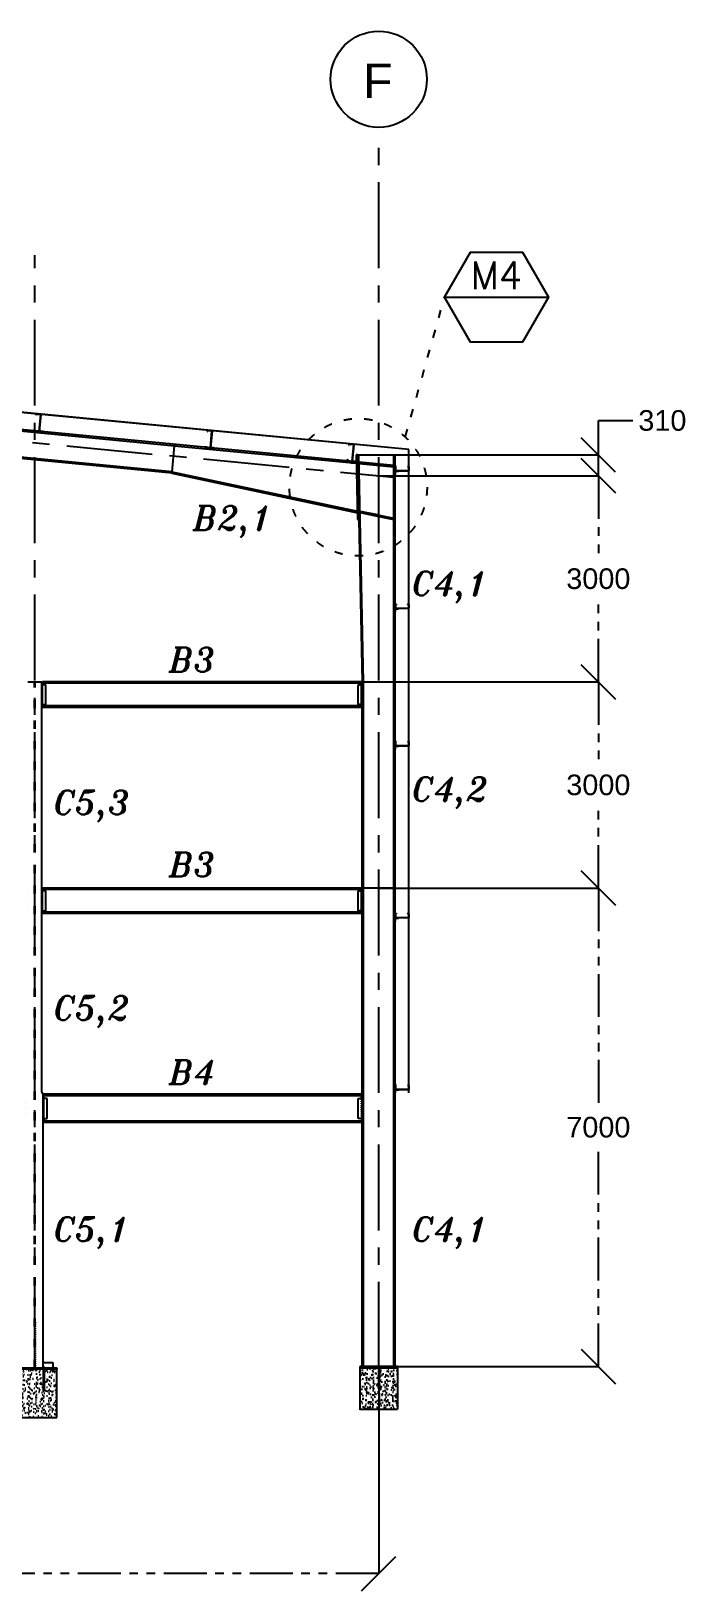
# Model space of a CAD drawing. Header units: inches. Extents: x -15 to 1885144, y -42615 to 866270.
# Drawn here: x 1719982 to 1729500, y 242075 to 264766 of the extents above; entities that cross this region are included whole.
import ezdxf
from ezdxf.enums import TextEntityAlignment as Align

# ---------------------------------------------------------------- set-up
doc = ezdxf.new("R2010")
doc.units = ezdxf.units.IN
doc.header["$LTSCALE"] = 100
doc.header["$MEASUREMENT"] = 0
for name, pattern in [('CENTER', [2, 1.25, -0.25, 0.25, -0.25]), ('dash line', [30, 12, -18]), ('PHANTOM2', [1.25, 0.625, -0.125, 0.125, -0.125, 0.125, -0.125])]:
    doc.linetypes.add(name, pattern=pattern)
for name, color, linetype in [('axis', 8, 'PHANTOM2'), ('bolt', 1, 'Continuous'), ('corrugated sheet', 6, 'Continuous'), ('dimensions', 10, 'PHANTOM2'), ('layout', 7, 'Continuous'), ('pedestal', 9, 'Continuous'), ('purlins', 4, 'Continuous'), ('sections', 3, 'Continuous'), ('text', 3, 'Continuous')]:
    doc.layers.add(name, color=color, linetype=linetype)
doc.styles.add('romans', font='romans.shx', dxfattribs={"width": 0.75})
doc.styles.get("Standard").update_dxf_attribs({"font": 'arial.ttf'})
doc.styles.add('TEXT-3', font='ITALICT.shx', dxfattribs={"height": 350})
doc.dimstyles.new('Dim_1', dxfattribs={"dimtxt": 300, "dimasz": 500, "dimexe": 0.0625, "dimexo": 0.0625, "dimgap": 100, "dimtad": 0, "dimtih": 1, "dimtoh": 1, "dimdec": 0, "dimzin": 0, "dimdsep": 46, "dimtxsty": 'Standard', "dimblk": 'OBLIQUE', "dimcen": 0.09, "dimclrd": 256, "dimclre": 256, "dimclrt": 256, "dimadec": 0, "dimazin": 0, "dimtm": 1e-09, "dimtfac": 1, "dimtdec": 0, "dimtofl": 0, "dimtmove": 0, "dimatfit": 3, "dimfxl": 1, "dimtfillclr": 256, "dimtolj": 1, "dimtzin": 0, "dimlwe": -1, "dimarcsym": 0})

# ---------------------------------------------------------------- blocks, each defined once
blk = doc.blocks.new('_Oblique')
at = {"color": 0, "linetype": 'ByBlock', "lineweight": -2}
blk.add_line((-0.5, -0.5), (0.5, 0.5), dxfattribs=at)
blk = doc.blocks.new('*D793')
at = {"layer": 'Defpoints', "color": 0, "ltscale": 10, "transparency": 16777216}
for p in [(1725034, 252299), (1728228, 252299), (1725034, 245339)]:
    blk.add_point(p, dxfattribs=at)
at = {"layer": 'dimensions', "linetype": 'dash line', "ltscale": 10, "transparency": 16777216}
for p, q in [((1725034, 252299), (1728229, 252299)), ((1725034, 245339), (1728229, 245339))]:
    blk.add_line(p, q, dxfattribs=at)
at = {"layer": 'dimensions', "lineweight": -2, "ltscale": 10, "transparency": 16777216}
for p, q in [((1728228, 252299), (1728228, 249072)), ((1728228, 245339), (1728228, 248565))]:
    blk.add_line(p, q, dxfattribs=at)
at = {"layer": 'dimensions', "lineweight": -2, "ltscale": 10, "transparency": 16777216, "xscale": 500, "yscale": 500, "zscale": 500}
for p, rotation in [((1728228, 252299), 90), ((1728228, 245339), 270)]:
    blk.add_blockref('_Oblique', p, dxfattribs=dict(at, rotation=rotation))
at = {"layer": 'dimensions', "ltscale": 10, "transparency": 16777216, "insert": (1728228, 248819), "char_height": 300, "attachment_point": 5}
blk.add_mtext('\\A1;7000', dxfattribs=at)
blk = doc.blocks.new('*D794')
at = {"layer": 'Defpoints', "color": 0, "ltscale": 10, "transparency": 16777216}
for p in [(1725274, 255299), (1728228, 255299), (1725034, 252299)]:
    blk.add_point(p, dxfattribs=at)
at = {"layer": 'dimensions', "linetype": 'dash line', "ltscale": 10, "transparency": 16777216}
for p, q in [((1725274, 255299), (1728229, 255299)), ((1725034, 252299), (1728229, 252299))]:
    blk.add_line(p, q, dxfattribs=at)
at = {"layer": 'dimensions', "lineweight": -2, "ltscale": 10, "transparency": 16777216}
for p, q in [((1728228, 255299), (1728228, 254052)), ((1728228, 252299), (1728228, 253545))]:
    blk.add_line(p, q, dxfattribs=at)
at = {"layer": 'dimensions', "lineweight": -2, "ltscale": 10, "transparency": 16777216, "xscale": 500, "yscale": 500, "zscale": 500}
for p, rotation in [((1728228, 255299), 90), ((1728228, 252299), 270)]:
    blk.add_blockref('_Oblique', p, dxfattribs=dict(at, rotation=rotation))
at = {"layer": 'dimensions', "ltscale": 10, "transparency": 16777216, "insert": (1728228, 253799), "char_height": 300, "attachment_point": 5}
blk.add_mtext('\\A1;3000', dxfattribs=at)
blk = doc.blocks.new('*D795')
at = {"layer": 'Defpoints', "color": 0, "ltscale": 10, "transparency": 16777216}
for p in [(1725034, 258299), (1728228, 258299), (1725274, 255299)]:
    blk.add_point(p, dxfattribs=at)
at = {"layer": 'dimensions', "linetype": 'dash line', "ltscale": 10, "transparency": 16777216}
for p, q in [((1725034, 258299), (1728228, 258299)), ((1725274, 255299), (1728228, 255299))]:
    blk.add_line(p, q, dxfattribs=at)
at = {"layer": 'dimensions', "lineweight": -2, "ltscale": 10, "transparency": 16777216}
for p, q in [((1728228, 258299), (1728228, 257052)), ((1728228, 255299), (1728228, 256545))]:
    blk.add_line(p, q, dxfattribs=at)
at = {"layer": 'dimensions', "lineweight": -2, "ltscale": 10, "transparency": 16777216, "xscale": 500, "yscale": 500, "zscale": 500}
for p, rotation in [((1728228, 258299), 90), ((1728228, 255299), 270)]:
    blk.add_blockref('_Oblique', p, dxfattribs=dict(at, rotation=rotation))
at = {"layer": 'dimensions', "ltscale": 10, "transparency": 16777216, "insert": (1728228, 256799), "char_height": 300, "attachment_point": 5}
blk.add_mtext('\\A1;3000', dxfattribs=at)
blk = doc.blocks.new('*D796')
at = {"layer": 'Defpoints', "color": 0, "ltscale": 10, "transparency": 16777216}
for p in [(1725034, 258601), (1728228, 258601), (1725034, 258299)]:
    blk.add_point(p, dxfattribs=at)
at = {"layer": 'dimensions', "lineweight": -2, "ltscale": 10, "transparency": 16777216}
for p, q in [((1728228, 258601), (1728228, 259101)), ((1728228, 259101), (1728728, 259101)), ((1728228, 258299), (1728228, 258601))]:
    blk.add_line(p, q, dxfattribs=at)
at = {"layer": 'dimensions', "linetype": 'dash line', "ltscale": 10, "transparency": 16777216}
for p, q in [((1725034, 258601), (1728228, 258601)), ((1725034, 258299), (1728228, 258299))]:
    blk.add_line(p, q, dxfattribs=at)
at = {"layer": 'dimensions', "lineweight": -2, "ltscale": 10, "transparency": 16777216, "xscale": 500, "yscale": 500, "zscale": 500}
for p, rotation in [((1728228, 258601), 90), ((1728228, 258299), 270)]:
    blk.add_blockref('_Oblique', p, dxfattribs=dict(at, rotation=rotation))
at = {"layer": 'dimensions', "ltscale": 10, "transparency": 16777216, "insert": (1729159, 259101), "char_height": 300, "attachment_point": 5}
blk.add_mtext('\\A1;310', dxfattribs=at)
blk = doc.blocks.new('*D799')
at = {"layer": 'Defpoints', "color": 0, "ltscale": 10, "transparency": 16777216}
for p in [(1700034, 245299), (1725034, 245339), (1725034, 242325)]:
    blk.add_point(p, dxfattribs=at)
at = {"layer": 'dimensions', "linetype": 'dash line', "ltscale": 10, "transparency": 16777216}
for p, q in [((1700034, 245299), (1700034, 242325)), ((1725034, 245339), (1725034, 242325))]:
    blk.add_line(p, q, dxfattribs=at)
at = {"layer": 'dimensions', "lineweight": -2, "ltscale": 10, "transparency": 16777216}
for p, q in [((1700034, 242325), (1711868, 242325)), ((1725034, 242325), (1713201, 242325))]:
    blk.add_line(p, q, dxfattribs=at)
at = {"layer": 'dimensions', "lineweight": -2, "ltscale": 10, "transparency": 16777216, "xscale": 500, "yscale": 500, "zscale": 500, "rotation": 180}
blk.add_blockref('_Oblique', (1700034, 242325), dxfattribs=at)
at = {"layer": 'dimensions', "lineweight": -2, "ltscale": 10, "transparency": 16777216, "xscale": 500, "yscale": 500, "zscale": 500}
blk.add_blockref('_Oblique', (1725034, 242325), dxfattribs=at)
at = {"layer": 'dimensions', "ltscale": 10, "transparency": 16777216, "insert": (1712534, 242325), "char_height": 300, "attachment_point": 5}
blk.add_mtext('\\A1;25000', dxfattribs=at)
blk = doc.blocks.new('*U875')
at = {"layer": 'purlins', "ltscale": 10}
h = blk.add_hatch(color=256, dxfattribs=at)
h.dxf.hatch_style = 1
h.paths.add_polyline_path([(124, -228), (129, -228), (129, -218), (124, -218)])
for p, q in [((124, -1), (54, -1)), ((54, -1), (54, -21)), ((54, -21), (56, -21)), ((56, -21), (56, -3)), ((56, -3), (122, -3)), ((122, -249), (122, -3)), ((124, -1), (124, -251)), ((129, -201), (124, -201)), ((129, -218), (124, -218)), ((129, -246), (129, -201)), ((54, -251), (54, -231)), ((54, -231), (56, -231)), ((124, -251), (54, -251)), ((56, -231), (56, -249)), ((56, -249), (122, -249)), ((129, -228), (124, -228)), ((124, -251), (174, -251)), ((174, -246), (129, -246)), ((174, -251), (174, -246))]:
    blk.add_line(p, q, dxfattribs=at)
blk = doc.blocks.new('*U876')
at = {"layer": 'sections', "color": 0, "linetype": 'ByBlock', "lineweight": -2, "transparency": 16777216, "rotation": 354.5164095555347}
for p in [(1647534, 259923), (1650023, 259684), (1652511, 259445), (1655000, 259206), (1657489, 258968)]:
    blk.add_blockref('*U875', p, dxfattribs=at)
blk = doc.blocks.new('*U1039')
at = {"layer": 'text', "linetype": 'Continuous', "style": 'TEXT-3'}
for s, p in [('B3', (464, 4001)), ('C5,3', (-1214, 1925)), ('B3', (464, 1021)), ('C5,2', (-1214, -1067)), ('B4', (464, -1999)), ('C5,1', (-1214, -4284))]:
    blk.add_text(s, height=350, dxfattribs=at).set_placement(p)
blk = doc.blocks.new('*U1040')
at = {"layer": 'dimensions', "color": 0, "linetype": 'ByBlock', "lineweight": -2, "transparency": 16777216}
for p in [(0, 0), (5000, 0), (10000, 0), (15000, 0)]:
    blk.add_blockref('*U1039', p, dxfattribs=at)

msp = doc.modelspace()

# ---------------------------------------------------------------- hatches: boundary and pattern name
at = {"layer": 'pedestal', "ltscale": 10}
h = msp.add_hatch(dxfattribs=at)
h.set_pattern_fill('AR-CONC', color=256, scale=19)
h.set_pattern_definition([(50, (783195.22, 201118.92), (136.279435, -11.922906), [14.25, -156.75]), (355, (783195.22, 201118.92), (-26.362753, 142.916505), [11.4, -125.4]), (100.451444, (783206.58, 201117.93), (109.91668, 130.993598), [12.110636, -133.217001]), (46.1842, (783195.22, 201156.92), (202.775853, -31.448663), [21.375, -235.125]), (96.635635, (783212.12, 201154.3), (177.58577, 185.082534), [18.165965, -199.825614]), (351.184164, (783195.22, 201156.92), (177.58577, 185.082534), [17.1, -188.1]), (21, (783214.22, 201147.42), (113.41234, -76.497589), [14.25, -156.75]), (326, (783214.22, 201147.42), (46.229913, 137.778509), [11.4, -125.4]), (71.451445, (783223.67, 201141.05), (159.642252, 61.280919), [12.110636, -133.217001]), (37.5, (783195.22, 201118.92), (2.3103725, 63.2498322), [0, -123.88, 0, -127.3, 0, -125.875]), (7.5, (783195.22, 201118.92), (49.983212, 74.9382253), [0, -72.58, 0, -121.03, 0, -47.975]), (327.5, (783152.85, 201118.92), (101.426263, -4.2854256), [0, -47.5, 0, -148.2, 0, -196.65]), (317.5, (783133.85, 201118.92), (110.805372, 19.019947), [0, -61.75, 0, -98.42, 0, -139.65])])
h.paths.add_polyline_path([(1720354.378, 245298.666), (1720169.878, 245298.666), (1720169.878, 244978.666), (1720153.878, 244978.666), (1720153.878, 245298.666), (1719914.878, 245298.666), (1719914.878, 244978.666), (1719898.878, 244978.666), (1719898.878, 245298.666), (1719714.378, 245298.666), (1719714.378, 244598.666), (1720354.378, 244598.666)])
h = msp.add_hatch(dxfattribs=at)
h.set_pattern_fill('AR-CONC', color=256, scale=19)
h.set_pattern_definition([(50, (791154.06, 202619.07), (136.279435, -11.922906), [14.25, -156.75]), (355, (791154.06, 202619.07), (-26.362753, 142.916505), [11.4, -125.4]), (100.451444, (791165.41, 202618.08), (109.91668, 130.993598), [12.110636, -133.217001]), (46.1842, (791154.06, 202657.07), (202.775853, -31.448663), [21.375, -235.125]), (96.635635, (791170.96, 202654.45), (177.58577, 185.082534), [18.165965, -199.825614]), (351.184164, (791154.06, 202657.07), (177.58577, 185.082534), [17.1, -188.1]), (21, (791173.06, 202647.57), (113.41234, -76.497589), [14.25, -156.75]), (326, (791173.06, 202647.57), (46.229913, 137.778509), [11.4, -125.4]), (71.451445, (791182.51, 202641.2), (159.642252, 61.280919), [12.110636, -133.217001]), (37.5, (791154.057, 202619.074), (2.3103725, 63.2498322), [0, -123.88, 0, -127.3, 0, -125.875]), (7.5, (791154.06, 202619.074), (49.983212, 74.9382253), [0, -72.58, 0, -121.03, 0, -47.975]), (327.5, (791111.687, 202619.074), (101.426263, -4.2854256), [0, -47.5, 0, -148.2, 0, -196.65]), (317.5, (791092.69, 202619.07), (110.805372, 19.019947), [0, -61.75, 0, -98.42, 0, -139.65])])
h.paths.add_polyline_path([(1725029.378, 245318.666), (1724759.378, 245318.666), (1724759.378, 244718.666), (1725309.378, 244718.666), (1725309.378, 245318.666), (1725039.378, 245318.666), (1725039.378, 245018.666), (1725029.378, 245018.666)])
h.paths.add_polyline_path([(1724882.404, 245223.236), (1724977.861, 245223.236), (1724977.861, 245264.451), (1724882.404, 245264.451)], flags=16)
h.paths.add_polyline_path([(1725054.353, 245147.922), (1725149.81, 245147.922), (1725149.81, 245189.136), (1725054.353, 245189.136)], flags=16)
at = {"layer": 'purlins', "ltscale": 10}
h = msp.add_hatch(color=256, dxfattribs=at)
h.dxf.hatch_style = 1
h.paths.add_polyline_path([(1724652.353, 258528.725), (1724657.33, 258528.247), (1724658.286, 258538.202), (1724653.309, 258538.679)])
h = msp.add_hatch(color=256, dxfattribs=at)
h.dxf.hatch_style = 1
h.paths.add_polyline_path([(1725306.878, 258368.666), (1725306.878, 258363.666), (1725296.878, 258363.666), (1725296.878, 258368.666)])
h = msp.add_hatch(color=256, dxfattribs=at)
h.dxf.hatch_style = 1
h.paths.add_polyline_path([(1725306.878, 256368.666), (1725306.878, 256363.666), (1725296.878, 256363.666), (1725296.878, 256368.666)])
h = msp.add_hatch(color=256, dxfattribs=at)
h.dxf.hatch_style = 1
h.paths.add_polyline_path([(1725306.878, 254368.666), (1725306.878, 254363.666), (1725296.878, 254363.666), (1725296.878, 254368.666)])
h = msp.add_hatch(color=256, dxfattribs=at)
h.dxf.hatch_style = 1
h.paths.add_polyline_path([(1725306.878, 251868.666), (1725306.878, 251863.666), (1725296.878, 251863.666), (1725296.878, 251868.666)])
h = msp.add_hatch(color=256, dxfattribs=at)
h.dxf.hatch_style = 1
h.paths.add_polyline_path([(1725306.878, 249368.666), (1725306.878, 249363.666), (1725296.878, 249363.666), (1725296.878, 249368.666)])
at = {"layer": 'sections', "ltscale": 10}
h = msp.add_hatch(color=256, dxfattribs=at)
h.dxf.hatch_style = 1
h.paths.add_polyline_path([(1724733.146, 258341.034), (1724713.15, 258340.631), (1724713.553, 258320.636), (1724733.549, 258321.038)])
h.paths.add_polyline_path([(1724731.938, 258401.022), (1724731.535, 258421.018), (1724711.539, 258420.615), (1724711.942, 258400.619)])
h.paths.add_polyline_path([(1724709.324, 258530.593), (1724729.32, 258530.996), (1724728.917, 258550.992), (1724708.921, 258550.589)])
h = msp.add_hatch(color=256, dxfattribs=at)
h.dxf.hatch_style = 1
h.paths.add_polyline_path([(1724741.604, 257921.119), (1724721.608, 257920.717), (1724721.205, 257940.713), (1724741.201, 257941.115)])
h.paths.add_polyline_path([(1724743.215, 257841.136), (1724723.219, 257840.733), (1724722.816, 257860.729), (1724742.812, 257861.132)])
h.paths.add_polyline_path([(1724745.833, 257711.162), (1724725.837, 257710.759), (1724725.434, 257730.755), (1724745.43, 257731.158)])
h = msp.add_hatch(color=256, dxfattribs=at)
h.dxf.hatch_style = 1
h.paths.add_polyline_path([(1719914.378, 249186.666), (1719908.378, 249186.666), (1719908.378, 249170.666), (1719914.378, 249170.666)])
h.paths.add_polyline_path([(1719914.378, 249101.666), (1719908.378, 249101.666), (1719908.378, 249085.666), (1719914.378, 249085.666)])
h.paths.add_polyline_path([(1719914.378, 249016.666), (1719908.378, 249016.666), (1719908.378, 249000.666), (1719914.378, 249000.666)])
h.paths.add_polyline_path([(1720160.378, 249016.666), (1720154.378, 249016.666), (1720154.378, 249000.666), (1720160.378, 249000.666)])
h.paths.add_polyline_path([(1720160.378, 249101.666), (1720154.378, 249101.666), (1720154.378, 249085.666), (1720160.378, 249085.666)])
h.paths.add_polyline_path([(1720160.378, 249186.666), (1720154.378, 249186.666), (1720154.378, 249170.666), (1720160.378, 249170.666)])
h.paths.add_polyline_path([(1720140.378, 252206.666), (1720134.378, 252206.666), (1720134.378, 252190.666), (1720140.378, 252190.666)])
h.paths.add_polyline_path([(1720140.378, 252121.666), (1720134.378, 252121.666), (1720134.378, 252105.666), (1720140.378, 252105.666)])
h.paths.add_polyline_path([(1720140.378, 252036.666), (1720134.378, 252036.666), (1720134.378, 252020.666), (1720140.378, 252020.666)])
h.paths.add_polyline_path([(1719934.378, 252036.666), (1719928.378, 252036.666), (1719928.378, 252020.666), (1719934.378, 252020.666)])
h.paths.add_polyline_path([(1719934.378, 252121.666), (1719928.378, 252121.666), (1719928.378, 252105.666), (1719934.378, 252105.666)])
h.paths.add_polyline_path([(1719934.378, 252206.666), (1719928.378, 252206.666), (1719928.378, 252190.666), (1719934.378, 252190.666)])

# ---------------------------------------------------------------- linework, layer by layer
at = {"layer": 'axis', "linetype": 'CENTER', "ltscale": 10}
for p, q in [((1725034.378, 245318.666), (1725034.378, 263128.351)), ((1720034.378, 245318.666), (1720034.378, 261508.983)), ((1712534.378, 259498.666), (1725254.378, 258277.546))]:
    msp.add_line(p, q, dxfattribs=at)
at = {"layer": 'bolt', "ltscale": 10}
for p, q in [((1720145.878, 245318.666), (1720145.878, 245328.666)), ((1720145.878, 245328.666), (1720177.878, 245328.666)), ((1720153.878, 245318.666), (1720145.878, 245318.666)), ((1720153.878, 245318.666), (1720153.878, 245328.666)), ((1720153.878, 245318.666), (1720153.878, 244978.666)), ((1720161.878, 245318.666), (1720153.878, 245318.666)), ((1720161.878, 245328.666), (1720161.878, 245318.666)), ((1720169.878, 245318.666), (1720161.878, 245318.666)), ((1720169.878, 245318.666), (1720169.878, 245328.666)), ((1720169.878, 245318.666), (1720169.878, 244978.666)), ((1720177.878, 245318.666), (1720169.878, 245318.666)), ((1720177.878, 245328.666), (1720177.878, 245318.666)), ((1725044.378, 245348.666), (1725024.378, 245348.666)), ((1725024.378, 245348.666), (1725024.378, 245338.666)), ((1725024.378, 245338.666), (1725029.378, 245338.666)), ((1725029.378, 245338.666), (1725029.378, 245348.666)), ((1725029.378, 245338.666), (1725029.378, 245018.666)), ((1725029.378, 245338.666), (1725039.378, 245338.666)), ((1725039.378, 245338.666), (1725039.378, 245348.666)), ((1725039.378, 245338.666), (1725039.378, 245018.666)), ((1725039.378, 245338.666), (1725044.378, 245338.666)), ((1725044.378, 245338.666), (1725044.378, 245348.666)), ((1720153.878, 244978.666), (1720169.878, 244978.666)), ((1725029.378, 245018.666), (1725039.378, 245018.666))]:
    msp.add_line(p, q, dxfattribs=at)
at = {"layer": 'corrugated sheet', "ltscale": 10}
for p, q in [((1725474.378, 258679.057), (1712534.378, 259921.297)), ((1725474.378, 258678.357), (1712534.378, 259920.597)), ((1725474.378, 249319.166), (1725474.378, 258678.857)), ((1725474.378, 249318.666), (1725474.378, 258678.357)), ((1725474.878, 249319.166), (1725474.878, 258678.857))]:
    msp.add_line(p, q, dxfattribs=at)
at = {"layer": 'layout', "ltscale": 10}
for p, q in [((1724709.928, 258500.595), (1712554.378, 259667.527)), ((1718086.001, 259116.4), (1722067.695, 258734.157)), ((1722029.471, 258335.988), (1718042.523, 258718.735)), ((1722031.382, 258355.896), (1718049.687, 258738.139)), ((1722031.382, 258355.896), (1722067.695, 258734.157)), ((1722062.441, 258734.661), (1724710.334, 258480.464)), ((1722067.695, 258734.157), (1722069.606, 258754.065)), ((1724727.864, 258600.981), (1724794.378, 255298.666)), ((1724727.91, 258600.981), (1725274.378, 258600.981)), ((1724729.971, 258498.67), (1724729.924, 258498.675)), ((1724814.378, 255298.666), (1724747.864, 258600.981)), ((1725254.378, 258448.327), (1724749.963, 258496.751)), ((1724750.368, 258476.62), (1725254.378, 258428.235)), ((1725254.378, 252298.666), (1725254.378, 258600.981)), ((1725274.378, 252298.666), (1725274.378, 258600.981)), ((1722024.217, 258336.492), (1724724.841, 257760.207)), ((1722026.128, 258356.4), (1724724.427, 257780.745)), ((1722029.471, 258335.988), (1722031.382, 258355.896)), ((1724764.315, 257784.208), (1725034.378, 257727.773)), ((1724764.726, 257763.814), (1725034.378, 257707.465)), ((1724944.378, 257746.58), (1725254.378, 257681.8)), ((1724944.378, 257726.273), (1725254.378, 257661.493)), ((1719934.378, 255298.666), (1720134.378, 255298.666)), ((1724794.378, 252298.666), (1724794.378, 255298.666)), ((1724794.378, 255298.666), (1725254.378, 255298.666)), ((1724814.378, 252298.666), (1724814.378, 255298.666)), ((1725254.378, 255298.666), (1725274.378, 255298.666)), ((1724794.378, 245338.666), (1724794.378, 252298.666)), ((1724814.378, 252298.666), (1724794.378, 252298.666)), ((1724814.378, 245338.666), (1724814.378, 252298.666)), ((1725254.378, 252298.666), (1724814.378, 252298.666)), ((1725254.378, 245338.666), (1725254.378, 252298.666)), ((1725274.378, 252298.666), (1725254.378, 252298.666)), ((1725274.378, 245338.666), (1725274.378, 252298.666)), ((1720154.378, 249298.666), (1720134.378, 249333.307)), ((1720164.378, 249238.666), (1720164.378, 249298.666)), ((1724784.378, 249238.666), (1724784.378, 249298.666)), ((1720164.378, 248948.666), (1720164.378, 248888.666)), ((1724784.378, 248948.666), (1724784.378, 248888.666))]:
    msp.add_line(p, q, dxfattribs=at)
at = {"layer": 'layout', "linetype": 'dash line', "ltscale": 0.1}
for p, q in [((1720029.378, 245318.666), (1720029.378, 255298.666)), ((1720039.378, 245318.666), (1720039.378, 255298.666))]:
    msp.add_line(p, q, dxfattribs=at)
at = {"layer": 'layout'}
for p, q in [((1720134.378, 249333.307), (1720134.378, 255298.666)), ((1720144.378, 254928.666), (1720144.378, 255298.666)), ((1724784.378, 254928.666), (1724784.378, 255298.666)), ((1720144.378, 251928.666), (1720144.378, 252298.666)), ((1724784.378, 251928.666), (1724784.378, 252298.666)), ((1720154.378, 245318.666), (1720154.378, 249298.666))]:
    msp.add_line(p, q, dxfattribs=at)
at = {"layer": 'layout', "linetype": 'dash line', "ltscale": 10}
for p, q in [((1724784.378, 255298.666), (1720144.378, 255298.666)), ((1724784.378, 255278.666), (1720144.378, 255278.666)), ((1724784.378, 254948.666), (1720144.378, 254948.666)), ((1724784.378, 254928.666), (1720144.378, 254928.666)), ((1724784.378, 252298.666), (1720144.378, 252298.666)), ((1724784.378, 252278.666), (1720144.378, 252278.666)), ((1724784.378, 251948.666), (1720144.378, 251948.666)), ((1724784.378, 251928.666), (1720144.378, 251928.666)), ((1724784.378, 249298.666), (1720164.378, 249298.666)), ((1724784.378, 249278.666), (1720164.378, 249278.666)), ((1724784.378, 248908.666), (1720154.378, 248908.666)), ((1724784.378, 248888.666), (1720154.378, 248888.666))]:
    msp.add_line(p, q, dxfattribs=at)
at = {"layer": 'layout', "linetype": 'dash line', "ltscale": 0.01}
for p, q in [((1720164.378, 248948.666), (1720164.378, 249238.666)), ((1724784.378, 248948.666), (1724784.378, 249238.666))]:
    msp.add_line(p, q, dxfattribs=at)
at = {"layer": 'pedestal', "ltscale": 10}
for p, q in [((1720354.378, 244598.666), (1720354.378, 245293.877)), ((1724759.378, 245318.666), (1724759.378, 244718.666)), ((1725309.378, 245318.666), (1725309.378, 244718.666)), ((1724759.378, 244718.666), (1725309.378, 244718.666)), ((1719714.378, 244598.666), (1720354.378, 244598.666))]:
    msp.add_line(p, q, dxfattribs=at)
at = {"layer": 'purlins', "ltscale": 10}
for p, q in [((1724604.413, 258761.873), (1724602.502, 258741.965)), ((1724602.502, 258741.965), (1724604.493, 258741.774)), ((1724674.093, 258755.184), (1724604.413, 258761.873)), ((1724604.493, 258741.774), (1724606.213, 258759.691)), ((1724606.213, 258759.691), (1724671.911, 258753.384)), ((1724648.403, 258508.51), (1724671.911, 258753.384)), ((1724674.093, 258755.184), (1724650.203, 258506.328)), ((1724580.523, 258513.017), (1724582.434, 258532.926)), ((1724650.203, 258506.328), (1724580.523, 258513.017)), ((1724582.434, 258532.926), (1724584.425, 258532.735)), ((1724584.425, 258532.735), (1724582.705, 258514.817)), ((1724582.705, 258514.817), (1724648.403, 258508.51)), ((1724650.203, 258506.328), (1724699.974, 258501.55)), ((1724657.33, 258528.247), (1724652.353, 258528.725)), ((1724658.286, 258538.202), (1724653.309, 258538.679)), ((1724659.958, 258555.622), (1724654.981, 258556.099)), ((1724655.658, 258510.827), (1724659.958, 258555.622)), ((1724700.452, 258506.527), (1724655.658, 258510.827)), ((1724699.974, 258501.55), (1724700.452, 258506.527)), ((1725274.378, 258368.666), (1725274.378, 258428.666)), ((1725274.378, 258428.666), (1725294.378, 258428.666)), ((1725474.378, 258368.666), (1725274.378, 258368.666)), ((1725274.378, 258368.666), (1725274.378, 258318.666)), ((1725324.378, 258368.666), (1725274.378, 258368.666)), ((1725274.378, 258318.666), (1725279.378, 258318.666)), ((1725294.378, 258426.666), (1725276.378, 258426.666)), ((1725276.378, 258426.666), (1725276.378, 258370.666)), ((1725276.378, 258370.666), (1725472.378, 258370.666)), ((1725279.378, 258318.666), (1725279.378, 258363.666)), ((1725279.378, 258363.666), (1725324.378, 258363.666)), ((1725294.378, 258428.666), (1725294.378, 258426.666)), ((1725296.878, 258363.666), (1725296.878, 258368.666)), ((1725306.878, 258363.666), (1725306.878, 258368.666)), ((1725324.378, 258363.666), (1725324.378, 258368.666)), ((1725474.378, 258428.666), (1725454.378, 258428.666)), ((1725454.378, 258428.666), (1725454.378, 258426.666)), ((1725454.378, 258426.666), (1725472.378, 258426.666)), ((1725472.378, 258426.666), (1725472.378, 258370.666)), ((1725474.378, 258368.666), (1725474.378, 258428.666)), ((1725274.378, 256368.666), (1725274.378, 256428.666)), ((1725274.378, 256428.666), (1725294.378, 256428.666)), ((1725294.378, 256426.666), (1725276.378, 256426.666)), ((1725276.378, 256426.666), (1725276.378, 256370.666)), ((1725294.378, 256428.666), (1725294.378, 256426.666)), ((1725474.378, 256428.666), (1725454.378, 256428.666)), ((1725454.378, 256428.666), (1725454.378, 256426.666)), ((1725454.378, 256426.666), (1725472.378, 256426.666)), ((1725472.378, 256426.666), (1725472.378, 256370.666)), ((1725474.378, 256368.666), (1725474.378, 256428.666)), ((1725474.378, 256368.666), (1725274.378, 256368.666)), ((1725274.378, 256368.666), (1725274.378, 256318.666)), ((1725324.378, 256368.666), (1725274.378, 256368.666)), ((1725274.378, 256318.666), (1725279.378, 256318.666)), ((1725276.378, 256370.666), (1725472.378, 256370.666)), ((1725279.378, 256318.666), (1725279.378, 256363.666)), ((1725279.378, 256363.666), (1725324.378, 256363.666)), ((1725296.878, 256363.666), (1725296.878, 256368.666)), ((1725306.878, 256363.666), (1725306.878, 256368.666)), ((1725324.378, 256363.666), (1725324.378, 256368.666)), ((1725274.378, 254368.666), (1725274.378, 254428.666)), ((1725274.378, 254428.666), (1725294.378, 254428.666)), ((1725474.378, 254368.666), (1725274.378, 254368.666)), ((1725274.378, 254368.666), (1725274.378, 254318.666)), ((1725324.378, 254368.666), (1725274.378, 254368.666)), ((1725294.378, 254426.666), (1725276.378, 254426.666)), ((1725276.378, 254426.666), (1725276.378, 254370.666)), ((1725276.378, 254370.666), (1725472.378, 254370.666)), ((1725294.378, 254428.666), (1725294.378, 254426.666)), ((1725296.878, 254363.666), (1725296.878, 254368.666)), ((1725306.878, 254363.666), (1725306.878, 254368.666)), ((1725324.378, 254363.666), (1725324.378, 254368.666)), ((1725474.378, 254428.666), (1725454.378, 254428.666)), ((1725454.378, 254428.666), (1725454.378, 254426.666)), ((1725454.378, 254426.666), (1725472.378, 254426.666)), ((1725472.378, 254426.666), (1725472.378, 254370.666)), ((1725474.378, 254368.666), (1725474.378, 254428.666)), ((1725274.378, 254318.666), (1725279.378, 254318.666)), ((1725279.378, 254318.666), (1725279.378, 254363.666)), ((1725279.378, 254363.666), (1725324.378, 254363.666)), ((1725274.378, 251868.666), (1725274.378, 251928.666)), ((1725274.378, 251928.666), (1725294.378, 251928.666)), ((1725474.378, 251868.666), (1725274.378, 251868.666)), ((1725274.378, 251868.666), (1725274.378, 251818.666)), ((1725324.378, 251868.666), (1725274.378, 251868.666)), ((1725294.378, 251926.666), (1725276.378, 251926.666)), ((1725276.378, 251926.666), (1725276.378, 251870.666)), ((1725276.378, 251870.666), (1725472.378, 251870.666)), ((1725294.378, 251928.666), (1725294.378, 251926.666)), ((1725296.878, 251863.666), (1725296.878, 251868.666)), ((1725306.878, 251863.666), (1725306.878, 251868.666)), ((1725324.378, 251863.666), (1725324.378, 251868.666)), ((1725474.378, 251928.666), (1725454.378, 251928.666)), ((1725454.378, 251928.666), (1725454.378, 251926.666)), ((1725454.378, 251926.666), (1725472.378, 251926.666)), ((1725472.378, 251926.666), (1725472.378, 251870.666)), ((1725474.378, 251868.666), (1725474.378, 251928.666)), ((1725274.378, 251818.666), (1725279.378, 251818.666)), ((1725279.378, 251818.666), (1725279.378, 251863.666)), ((1725279.378, 251863.666), (1725324.378, 251863.666)), ((1725274.378, 249368.666), (1725274.378, 249428.666)), ((1725274.378, 249428.666), (1725294.378, 249428.666)), ((1725294.378, 249426.666), (1725276.378, 249426.666)), ((1725276.378, 249426.666), (1725276.378, 249370.666)), ((1725294.378, 249428.666), (1725294.378, 249426.666)), ((1725474.378, 249428.666), (1725454.378, 249428.666)), ((1725454.378, 249428.666), (1725454.378, 249426.666)), ((1725454.378, 249426.666), (1725472.378, 249426.666)), ((1725472.378, 249426.666), (1725472.378, 249370.666)), ((1725474.378, 249368.666), (1725474.378, 249428.666)), ((1725474.378, 249368.666), (1725274.378, 249368.666)), ((1725274.378, 249368.666), (1725274.378, 249318.666)), ((1725324.378, 249368.666), (1725274.378, 249368.666)), ((1725274.378, 249318.666), (1725279.378, 249318.666)), ((1725276.378, 249370.666), (1725472.378, 249370.666)), ((1725279.378, 249318.666), (1725279.378, 249363.666)), ((1725279.378, 249363.666), (1725324.378, 249363.666)), ((1725296.878, 249363.666), (1725296.878, 249368.666)), ((1725306.878, 249363.666), (1725306.878, 249368.666)), ((1725324.378, 249363.666), (1725324.378, 249368.666))]:
    msp.add_line(p, q, dxfattribs=at)
at = {"layer": 'sections', "ltscale": 10}
for p, q in [((1724634.641, 258507.821), (1724709.928, 258500.595)), ((1724635.047, 258487.691), (1724710.334, 258480.464)), ((1724727.91, 258600.981), (1724707.914, 258600.579)), ((1724707.914, 258600.579), (1724726.844, 257660.769)), ((1724708.921, 258550.589), (1724728.917, 258550.992)), ((1724709.324, 258530.593), (1724729.32, 258530.996)), ((1724746.84, 257661.172), (1724727.91, 258600.981)), ((1724729.924, 258501.002), (1724729.877, 258501.001)), ((1724711.539, 258420.615), (1724731.535, 258421.018)), ((1724711.942, 258400.619), (1724731.938, 258401.022)), ((1724713.15, 258340.631), (1724733.146, 258341.034)), ((1724713.553, 258320.636), (1724733.549, 258321.038)), ((1724650.459, 257796.525), (1724724.427, 257780.745)), ((1724650.658, 257776.037), (1724724.635, 257760.252)), ((1724721.205, 257940.713), (1724741.201, 257941.115)), ((1724721.608, 257920.717), (1724741.604, 257921.119)), ((1724722.816, 257860.729), (1724742.812, 257861.132)), ((1724723.219, 257840.733), (1724743.215, 257841.136)), ((1724725.434, 257730.755), (1724745.43, 257731.158)), ((1724725.837, 257710.759), (1724745.833, 257711.162)), ((1724726.844, 257660.769), (1724746.84, 257661.172))]:
    msp.add_line(p, q, dxfattribs=at)
at = {"layer": 'sections'}
for p, q in [((1720144.378, 255258.666), (1720134.378, 255258.666)), ((1720134.378, 255258.666), (1720134.378, 254968.666)), ((1720140.378, 255206.666), (1720134.378, 255206.666)), ((1720140.378, 255190.666), (1720134.378, 255190.666)), ((1720140.378, 255121.666), (1720134.378, 255121.666)), ((1720140.378, 255105.666), (1720134.378, 255105.666)), ((1720140.378, 255258.666), (1720140.378, 254968.666)), ((1720194.378, 255258.666), (1720144.378, 255258.666)), ((1720194.378, 254968.666), (1720194.378, 255258.666)), ((1724734.378, 254968.666), (1724734.378, 255258.666)), ((1724734.378, 255258.666), (1724784.378, 255258.666)), ((1724784.378, 255258.666), (1724794.378, 255258.666)), ((1724788.378, 255258.666), (1724788.378, 254968.666)), ((1724788.378, 255206.666), (1724794.378, 255206.666)), ((1724788.378, 255190.666), (1724794.378, 255190.666)), ((1724788.378, 255121.666), (1724794.378, 255121.666)), ((1724788.378, 255105.666), (1724794.378, 255105.666)), ((1724794.378, 255258.666), (1724794.378, 254968.666)), ((1720140.378, 255036.666), (1720134.378, 255036.666)), ((1720140.378, 255020.666), (1720134.378, 255020.666)), ((1720134.378, 254968.666), (1720194.378, 254968.666)), ((1724794.378, 254968.666), (1724734.378, 254968.666)), ((1724788.378, 255036.666), (1724794.378, 255036.666)), ((1724788.378, 255020.666), (1724794.378, 255020.666)), ((1720144.378, 252258.666), (1720134.378, 252258.666)), ((1720134.378, 252258.666), (1720134.378, 251968.666)), ((1720140.378, 252206.666), (1720134.378, 252206.666)), ((1720140.378, 252190.666), (1720134.378, 252190.666)), ((1720140.378, 252121.666), (1720134.378, 252121.666)), ((1720140.378, 252105.666), (1720134.378, 252105.666)), ((1720140.378, 252258.666), (1720140.378, 251968.666)), ((1720194.378, 252258.666), (1720144.378, 252258.666)), ((1720194.378, 251968.666), (1720194.378, 252258.666)), ((1724734.378, 251968.666), (1724734.378, 252258.666)), ((1724734.378, 252258.666), (1724784.378, 252258.666)), ((1724784.378, 252258.666), (1724794.378, 252258.666)), ((1724788.378, 252258.666), (1724788.378, 251968.666)), ((1724788.378, 252206.666), (1724794.378, 252206.666)), ((1724788.378, 252190.666), (1724794.378, 252190.666)), ((1724788.378, 252121.666), (1724794.378, 252121.666)), ((1724788.378, 252105.666), (1724794.378, 252105.666)), ((1724794.378, 252258.666), (1724794.378, 251968.666)), ((1720140.378, 252036.666), (1720134.378, 252036.666)), ((1720140.378, 252020.666), (1720134.378, 252020.666)), ((1720134.378, 251968.666), (1720194.378, 251968.666)), ((1724794.378, 251968.666), (1724734.378, 251968.666)), ((1724788.378, 252036.666), (1724794.378, 252036.666)), ((1724788.378, 252020.666), (1724794.378, 252020.666)), ((1720164.378, 249238.666), (1720154.378, 249238.666)), ((1720154.378, 249238.666), (1720154.378, 248948.666)), ((1720160.378, 249186.666), (1720154.378, 249186.666)), ((1720160.378, 249170.666), (1720154.378, 249170.666)), ((1720160.378, 249238.666), (1720160.378, 248948.666)), ((1720214.378, 249238.666), (1720164.378, 249238.666)), ((1720214.378, 248948.666), (1720214.378, 249238.666)), ((1724734.378, 248948.666), (1724734.378, 249238.666)), ((1724734.378, 249238.666), (1724784.378, 249238.666)), ((1724784.378, 249238.666), (1724794.378, 249238.666)), ((1724788.378, 249238.666), (1724788.378, 248948.666)), ((1724788.378, 249186.666), (1724794.378, 249186.666)), ((1724788.378, 249170.666), (1724794.378, 249170.666)), ((1724794.378, 249238.666), (1724794.378, 248948.666)), ((1720160.378, 249101.666), (1720154.378, 249101.666)), ((1720160.378, 249085.666), (1720154.378, 249085.666)), ((1720160.378, 249016.666), (1720154.378, 249016.666)), ((1720160.378, 249000.666), (1720154.378, 249000.666)), ((1720154.378, 248948.666), (1720214.378, 248948.666)), ((1724794.378, 248948.666), (1724734.378, 248948.666)), ((1724788.378, 249101.666), (1724794.378, 249101.666)), ((1724788.378, 249085.666), (1724794.378, 249085.666)), ((1724788.378, 249016.666), (1724794.378, 249016.666)), ((1724788.378, 249000.666), (1724794.378, 249000.666)), ((1720154.378, 245318.666), (1720154.378, 245987.316)), ((1724794.378, 245338.666), (1724794.378, 246080.661)), ((1724814.378, 245338.666), (1724814.378, 246080.661)), ((1725254.378, 245338.666), (1725254.378, 246080.661)), ((1725274.378, 245338.666), (1725274.378, 246080.661)), ((1719714.378, 245318.666), (1720354.378, 245318.666)), ((1720354.378, 245298.666), (1719714.378, 245298.666)), ((1720154.378, 245398.666), (1720294.378, 245398.666)), ((1720294.378, 245398.666), (1720294.378, 245318.666)), ((1720354.378, 245318.666), (1720354.378, 245298.666)), ((1725309.378, 245338.666), (1724759.378, 245338.666)), ((1724759.378, 245338.666), (1724759.378, 245318.666)), ((1724759.378, 245318.666), (1725309.378, 245318.666)), ((1724814.378, 245398.666), (1724794.378, 245398.666)), ((1725274.378, 245398.666), (1725254.378, 245398.666)), ((1725309.378, 245318.666), (1725309.378, 245338.666))]:
    msp.add_line(p, q, dxfattribs=at)
at = {"layer": 'sections', "linetype": 'dash line'}
for p, q in [((1720144.378, 254968.666), (1720144.378, 255258.666)), ((1724784.378, 254968.666), (1724784.378, 255258.666)), ((1720144.378, 251968.666), (1720144.378, 252258.666)), ((1724784.378, 251968.666), (1724784.378, 252258.666))]:
    msp.add_line(p, q, dxfattribs=at)
at = {"layer": 'sections', "linetype": 'dash line', "ltscale": 0.01}
for p, q in [((1720029.378, 245987.316), (1720029.378, 245318.666)), ((1720039.378, 245987.316), (1720039.378, 245318.666))]:
    msp.add_line(p, q, dxfattribs=at)
at = {"layer": 'text', "linetype": 'dash line', "ltscale": 0.1}
msp.add_line((1725420.687, 258861.203), (1725992.052, 260895.238), dxfattribs=at)
at = {"layer": 'text'}
msp.add_lwpolyline([(1725992.052, 260895.238), (1727501.039, 260895.238), (1727123.039, 260240.522), (1726367.039, 260240.522), (1725989.039, 260895.238), (1726367.039, 261549.953), (1727123.039, 261549.953), (1727501.039, 260895.238)], dxfattribs=at)
at = {"layer": 'text', "ltscale": 10}
msp.add_circle((1725034.346, 264066.312), 700, dxfattribs=at)
at = {"layer": 'text', "linetype": 'dash line', "ltscale": 0.1}
msp.add_circle((1724737.375, 258131.077), 1000, dxfattribs=at)

# ---------------------------------------------------------------- block references
at = {"layer": 'dimensions'}
msp.add_blockref('*U1040', (1706520.82, 251446.325), dxfattribs=at)
at = {"layer": 'sections'}
msp.add_blockref('*U876', (65000, -1.875), dxfattribs=at)

# ---------------------------------------------------------------- texts
at = {"layer": 'text', "style": 'romans'}
msp.add_text('M4', height=400, dxfattribs=at).set_placement((1726745.538, 261213.164), align=Align.MIDDLE)
at = {"layer": 'text', "linetype": 'Continuous', "style": 'TEXT-3'}
for s, p in [('B2,1', (1722333.142, 257509.008)), ('C4,1', (1725516.879, 256557.558)), ('C4,2', (1725516.879, 253564.53)), ('C4,1', (1725516.879, 247162.062))]:
    msp.add_text(s, height=350, dxfattribs=at).set_placement(p)
at = {"layer": 'text', "ltscale": 0.3, "insert": (1724807.987, 264294.226), "char_height": 500, "width": 2636.56185, "attachment_point": 1}
msp.add_mtext('F', dxfattribs=at)

# ---------------------------------------------------------------- dimensions: what is measured, and where the dimension line sits
at = {"layer": 'dimensions', "ltscale": 10}
dim = msp.add_linear_dim(base=(1728227.999, 258600.981), p1=(1725034.378, 258298.666), p2=(1725034.378, 258600.981), angle=90, text='310', dimstyle='Dim_1', dxfattribs=at)
dim.commit()
dim.dimension.update_dxf_attribs({"geometry": '*D796', "text_midpoint": (1729158.797, 259100.981)})
for base, p1, p2, picture, middle in [((1728227.999, 258298.666), (1725274.378, 255298.666), (1725034.378, 258298.666), '*D795', (1728227.999, 256798.666)), ((1728228.499, 255298.666), (1725034.378, 252298.666), (1725274.378, 255298.666), '*D794', (1728228.499, 253798.666))]:
    dim = msp.add_linear_dim(base=base, p1=p1, p2=p2, angle=90, dimstyle='Dim_1', dxfattribs=at)
    dim.commit()
    dim.dimension.update_dxf_attribs({"geometry": picture, "text_midpoint": middle, "dimtype": 160})
dim = msp.add_aligned_dim(p1=(1725034.378, 245338.666), p2=(1725034.378, 252298.666), distance=-3194.121, text='7000', dimstyle='Dim_1', dxfattribs=at)
dim.commit()
dim.dimension.update_dxf_attribs({"geometry": '*D793', "text_midpoint": (1728228.499, 248818.666)})
dim = msp.add_linear_dim(base=(1725034.378, 242325.444), p1=(1700034.378, 245298.666), p2=(1725034.378, 245338.666), text='25000', dimstyle='Dim_1', dxfattribs=at)
dim.commit()
dim.dimension.update_dxf_attribs({"geometry": '*D799', "text_midpoint": (1712534.378, 242325.444)})

doc.saveas('drawing.dxf')
